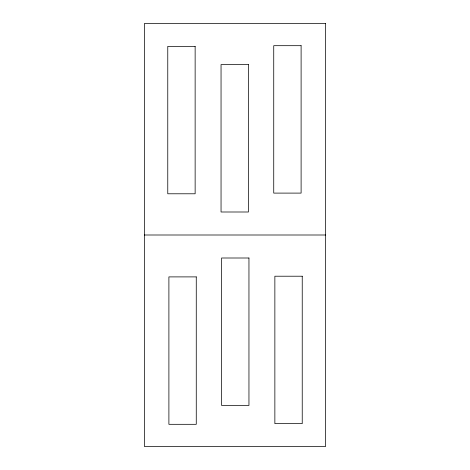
<?xml version="1.0" encoding="UTF-8"?>
<svg xmlns="http://www.w3.org/2000/svg" width="470" height="470" viewBox="0 0 470 470"><rect width="100%" height="100%" fill="white"/><g stroke="black" fill="none" stroke-linecap="round" stroke-linejoin="round"><path stroke-width="0.7" d="M144.396 235L325.604 235M325.604 23.5L144.396 23.5L144.396 446.5L325.604 446.5L325.604 23.5M301.106 45.684L273.734 45.684L273.734 193.105L301.106 193.105L301.106 45.684M195.138 46.366L167.767 46.366L167.767 193.787L195.138 193.787L195.138 46.366M248.424 64.572L221.047 64.572L221.047 211.999L248.424 211.999L248.424 64.572M248.953 258.001L221.576 258.001L221.576 405.428L248.953 405.428L248.953 258.001M302.234 276.213L274.862 276.213L274.862 423.635L302.234 423.635L302.234 276.213M196.266 276.895L168.895 276.895L168.895 424.316L196.266 424.316L196.266 276.895"/></g></svg>
